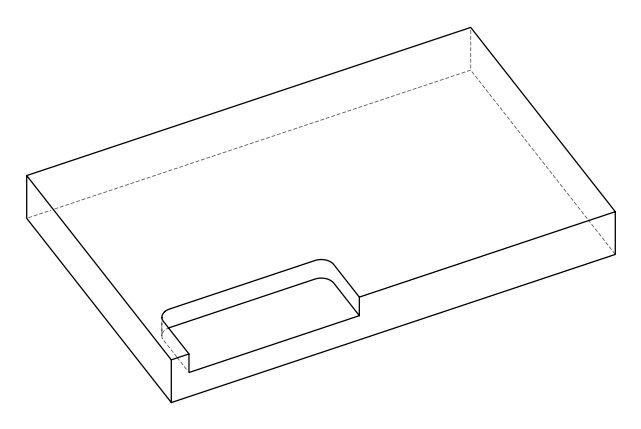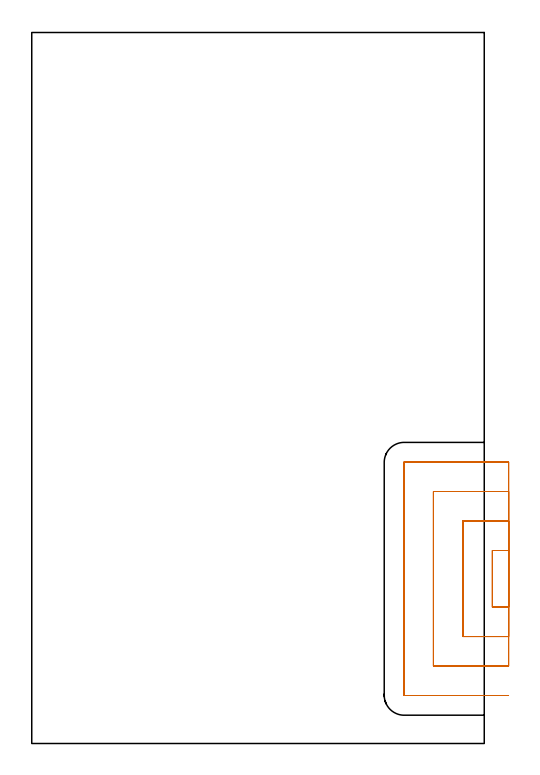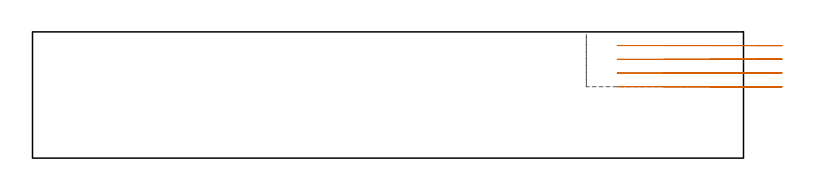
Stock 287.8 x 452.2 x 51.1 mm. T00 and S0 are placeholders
(PLAN: 1 operations, 0 tool changes, 10.1 min)
(1 MILL_SLOT | SLOT_PARTIAL_RECTANGULAR | UGT0201_107 | Follow Part, ap 6.25, ae 75% | 10.07 min | 243461 mm3)
(TOOL UGT0201_107 | End Mill 25 mm | D25 FL25 Z2)
(OP 1 MILL_SLOT)
G17 G21 G94 G90
T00 M6
G54
G17 G0 G90 X303.3 Y122.75 S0 M3
G43 Z61.1 H0
Z45.55
G94 G1 X300.3 F250.
X292.95 F500.
Y86.75
X300.3
X303.3 F250.
Y141.5
X300.3
X274.2 F500.
Y68.
X300.3
X303.3 F250.
Y160.25
X300.3
X255.45 F500.
Y49.25
X300.3
X303.3 F250.
Y179.
X300.3
X236.9 F500.
G3 X236.7 Y178.8 R0.2
G1 Y30.7
G3 X236.9 Y30.5 R0.2
G1 X300.3
X303.3 F250.
G0 Y122.75 Z40.
G1 X300.3
X292.95 F500.
Y86.75
X300.3
X303.3 F250.
Y141.5
X300.3
X274.2 F500.
Y68.
X300.3
X303.3 F250.
Y160.25
X300.3
X255.45 F500.
Y49.25
X300.3
X303.3 F250.
Y179.
X300.3
X236.9 F500.
G3 X236.7 Y178.8 R0.2
G1 Y30.7
G3 X236.9 Y30.5 R0.2
G1 X300.3
X303.3 F250.
G0 Y122.75 Z34.45
G1 X300.3
X292.95 F500.
Y86.75
X300.3
X303.3 F250.
Y141.5
X300.3
X274.2 F500.
Y68.
X300.3
X303.3 F250.
Y160.25
X300.3
X255.45 F500.
Y49.25
X300.3
X303.3 F250.
Y179.
X300.3
X236.9 F500.
G3 X236.7 Y178.8 R0.2
G1 Y30.7
G3 X236.9 Y30.5 R0.2
G1 X300.3
X303.3 F250.
G0 Y122.75 Z28.9
G1 X300.3
X292.95 F500.
Y86.75
X300.3
X303.3 F250.
Y141.5
X300.3
X274.2 F500.
Y68.
X300.3
X303.3 F250.
Y160.25
X300.3
X255.45 F500.
Y49.25
X300.3
X303.3 F250.
Y179.
X300.3
X236.9 F500.
G3 X236.7 Y178.8 R0.2
G1 Y30.7
G3 X236.9 Y30.5 R0.2
G1 X300.3
X303.3 F250.
G0 Z61.1
M5
M2
